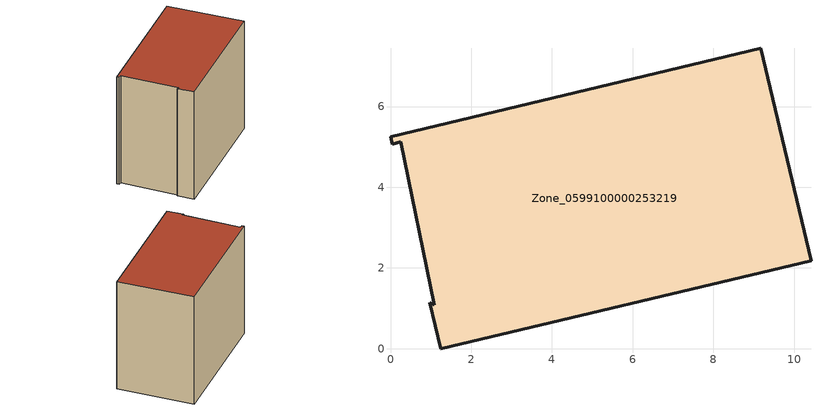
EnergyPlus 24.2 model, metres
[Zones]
Zone_0599100000253219
 floor ground (C_G): 1.24,0 0.97,1.13 1.08,1.08 0.26,5.13 0.04,5.07 0,5.25 9.18,7.44 10.42,2.18 z0
 wall outside (C_F): 1.24,0 10.42,2.18 9.18,7.44 0,5.25 0.04,5.07 0.26,5.13 1.08,1.08 0.97,1.13 1.24,0 z0:8.23
 roof outside (C_R): 0.97,1.13 1.24,0 10.42,2.18 9.18,7.44 0,5.25 0.04,5.07 0.26,5.13 1.08,1.08 z8.23
[BUILDING]
Pand.0599100000253219: North Axis=0; Terrain=City; Loads Convergence Tolerance Value=0.04; Temperature Convergence Tolerance Value=0.4; Solar Distribution=FullExterior; Maximum Number of Warmup Days=25; Minimum Number of Warmup Days=1
[Site:Location]
Rotterdam.The.Hague.AP_ZH_NLD Design_Conditions: Latitude=51.96; Longitude=4.45; Time Zone=1; Elevation=-4.5
[SITE:GROUNDTEMPERATURE:BUILDINGSURFACE]
18, 18, 18, 18, 18, 18, 18, 18, 18, 18, 18, 18
[MATERIAL] Thermal Absorptance=0.9; Solar Absorptance=0.7; Visible Absorptance=0.7
Name | Roughness | Thickness | Conductivity | Density | Specific Heat
G.TI.1975-1991 | MediumSmooth | 0.15 | 0.288461 | 540 | 1210
F.TI.1975-1991 | Rough | 0.3 | 0.230769 | 1920 | 840
R.TI.1975-1991 | MediumRough | 0.2 | 0.153846 | 1500 | 1000
[CONSTRUCTION]
C_G: G.TI.1975-1991
C_F: F.TI.1975-1991
C_R: R.TI.1975-1991
[ZONE]
Zone_0599100000253219: Type=1; Multiplier=1; Ceiling Height=Autocalculate; Volume=Autocalculate; Floor Area=autocalculate; Part of Total Floor Area=Yes
[ZONEINFILTRATION:DESIGNFLOWRATE]
Infil_Zone_0599100000253219: Zone or ZoneList or Space or SpaceList=Zone_0599100000253219; Schedule=AlwaysOn; Design Flow Rate Calculation Method=Flow/Area; Flow Rate per Floor Area=0.003; Constant Term Coefficient=1; Temperature Term Coefficient=0; Velocity Term Coefficient=0; Velocity Squared Term Coefficient=0
[HVACTEMPLATE:ZONE:IDEALLOADSAIRSYSTEM]
Zone_0599100000253219: Maximum Heating Supply Air Temperature=50; Minimum Cooling Supply Air Temperature=13; Maximum Heating Supply Air Humidity Ratio=0.0156; Minimum Cooling Supply Air Humidity Ratio=0.0077; Heating Limit=NoLimit; Cooling Limit=NoLimit; Dehumidification Control Type=ConstantSensibleHeatRatio; Cooling Sensible Heat Ratio=0.7; Dehumidification Setpoint=60; Humidification Control Type=None; Humidification Setpoint=30; Outdoor Air Method=None; Outdoor Air Flow Rate per Person=0.00944; Outdoor Air Flow Rate per Zone Floor Area=0; Outdoor Air Flow Rate per Zone=0; Demand Controlled Ventilation Type=None; Outdoor Air Economizer Type=NoEconomizer; Heat Recovery Type=None; Sensible Heat Recovery Effectiveness=0.7; Latent Heat Recovery Effectiveness=0.65
[ZONECONTROL:THERMOSTAT]
ThermostatControl_Zone_0599100000253219: Zone or ZoneList=Zone_0599100000253219; Control Type Schedule=DualSetpointControlType; Control 1=Thermostat_Zone_0599100000253219; Temperature Difference Between Cutout And Setpoint=0
[THERMOSTATSETPOINT:DUALSETPOINT]
Thermostat_Zone_0599100000253219: Heating Setpoint Temperature Schedule=HeatingSetpoint_Zone_0599100000253219; Cooling Setpoint Temperature Schedule=CoolingSetpoint_Zone_0599100000253219
[SCHEDULE:COMPACT]
HeatingSetpoint_Zone_0599100000253219: Through: 12/31, For: AllDays, Until: 24:00, 21
CoolingSetpoint_Zone_0599100000253219: Through: 12/31, For: AllDays, Until: 24:00, 24
DualSetpointControlType: Through: 12/31, For: AllDays, Until: 24:00, 4
AlwaysOn: Through: 12/31, For: AllDays, Until: 24:00, 1
